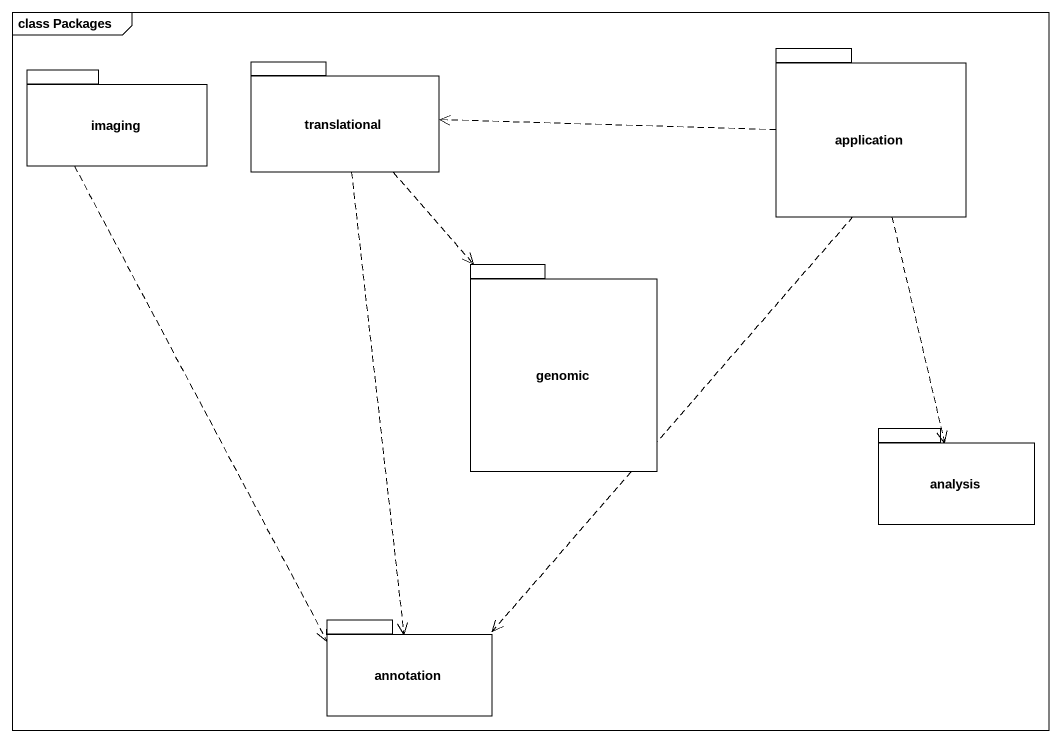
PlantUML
@startuml
mainframe class Packages
package application {
}
package imaging {
}
package translational {
}
package genomic {
}
package analysis {
}
package "annotation" as annotation_ {
}
application .left.> translational
application ..> analysis
application ..> annotation_
imaging ..> annotation_
translational ..> genomic
translational ..> annotation_
@enduml
